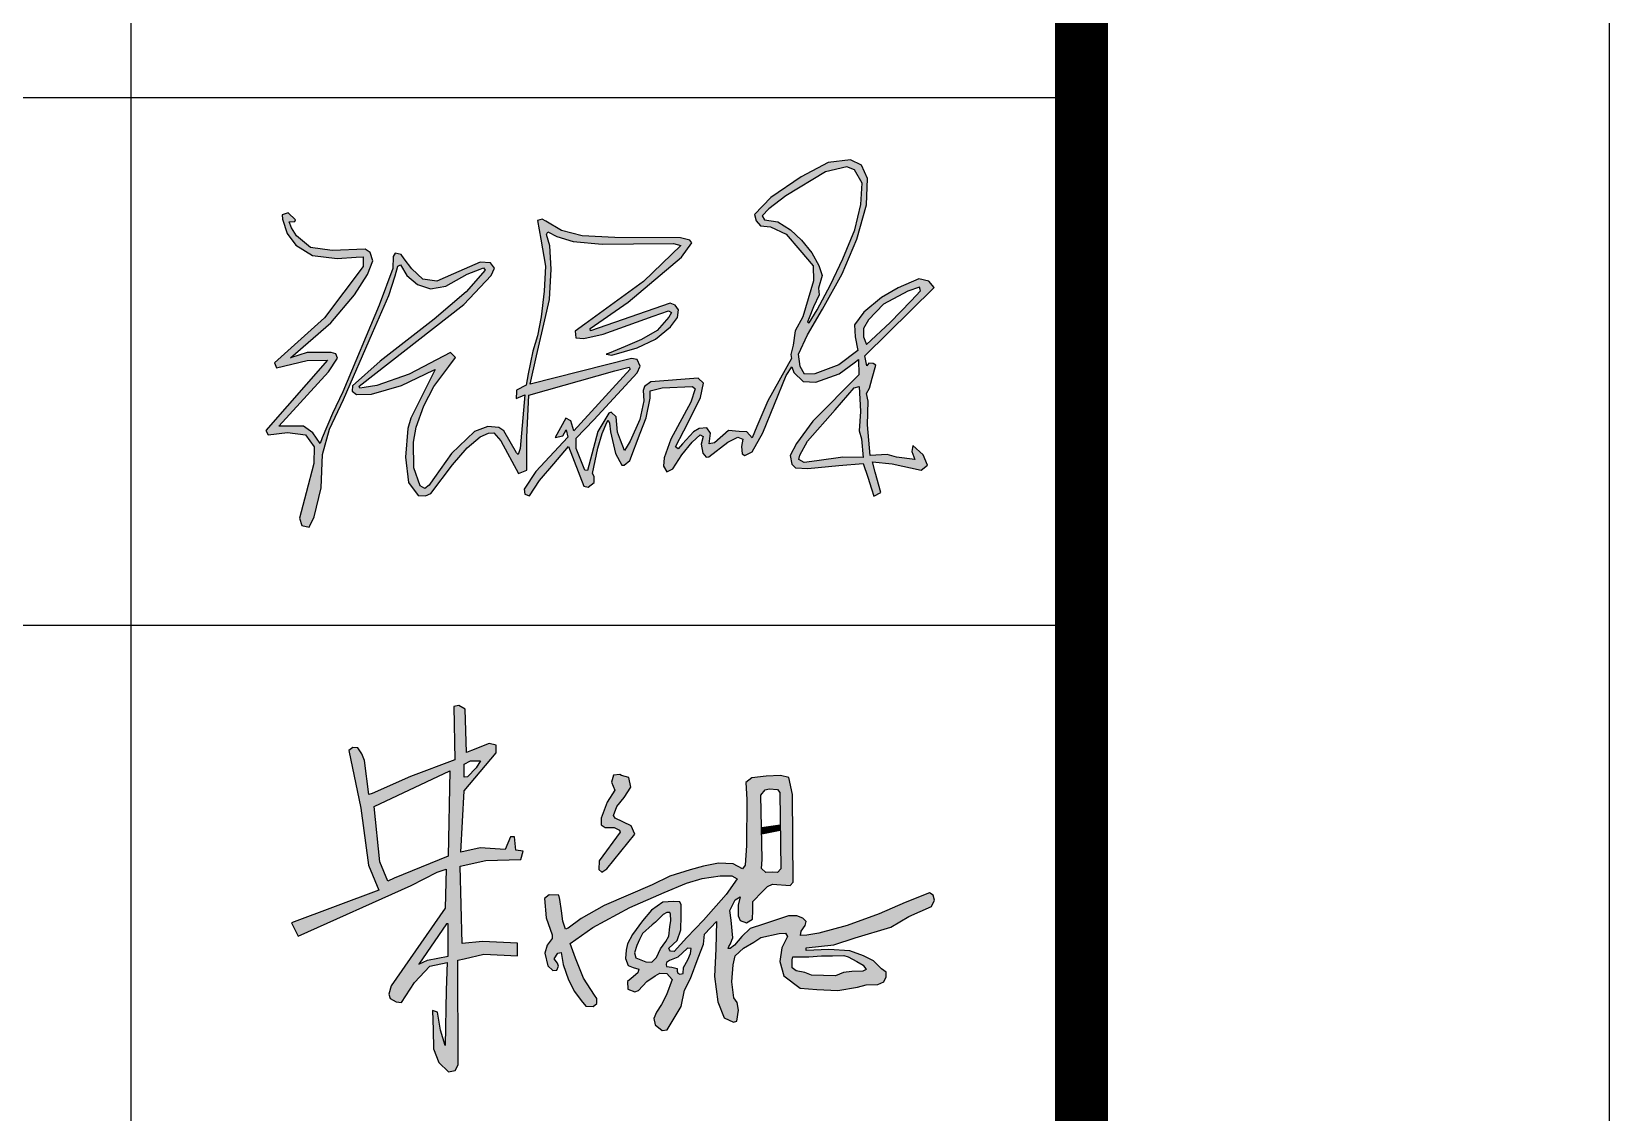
# Model space of a CAD drawing. Extents: x -409572 to -157272, y 600795 to 878326.
# Drawn here: x -161755 to -157272, y 727571 to 730642 of the extents above; entities that cross this region are included whole.
import ezdxf

# ---------------------------------------------------------------- set-up
doc = ezdxf.new("R2010")
doc.units = 0
doc.header["$LTSCALE"] = 1000
doc.header["$MEASUREMENT"] = 0
doc.layers.get('0').update_dxf_attribs({"linetype": 'CONTINUOUS'})
doc.layers.add('PUB_TITLE', color=4, linetype='CONTINUOUS')

msp = doc.modelspace()

# ---------------------------------------------------------------- hatches: boundary and pattern name
h = msp.add_hatch(color=256)
h.paths.add_polyline_path([(-159417.4, 729629.8), (-159404, 729633.7), (-159400.3, 729562.1), (-159404, 729507.8), (-159396.6, 729484.6), (-159392.4, 729431.9), (-159450, 729432.8), (-159524.1, 729422.4), (-159559.6, 729417.4), (-159575.5, 729426.5), (-159572.5, 729438.3), (-159550.3, 729478.5), (-159472.3, 729567.3)], flags=16)
h.paths.add_polyline_path([(-159550.1, 729817.2), (-159545.7, 729814.2), (-159523.1, 729851.6), (-159484.9, 729922.5), (-159450.1, 729996.2), (-159416.2, 730078.9), (-159399.2, 730150.5), (-159394.9, 730211.4), (-159417.3, 730249.6), (-159438.6, 730257.6), (-159499.2, 730243.5), (-159612.3, 730175.3), (-159660.2, 730138.7), (-159679.3, 730118.1), (-159672.5, 730106.9), (-159634.9, 730101.2), (-159599.1, 730078.8), (-159567.9, 730049.4), (-159538.3, 730013.7), (-159518.4, 729977.2), (-159508.3, 729949.1), (-159518.8, 729913), (-159517.7, 729894.4), (-159533.6, 729860.4), (-159545.7, 729828.6)], flags=16)
h.paths.add_polyline_path([(-159391.6, 729775), (-159383, 729752.6), (-159315.2, 729815.8), (-159256.3, 729877.1), (-159229.4, 729905.1), (-159232.1, 729915.5), (-159265.3, 729904.5), (-159334.5, 729867.5), (-159377.4, 729823.1), (-159391.6, 729798.5)], flags=16)
h.paths.add_polyline_path([(-161006.8, 730102.1), (-161005.3, 730107.5), (-161025.8, 730127.4), (-161043.4, 730121.1), (-161042.1, 730108.8), (-161028.8, 730068.4), (-161004.3, 730035), (-160956.5, 730005.8), (-160886.6, 729997.6), (-160832.3, 730001.2), (-160813.3, 730002.5), (-160812.8, 729975), (-160922.9, 729828.5), (-161064.6, 729701.1), (-161059.5, 729686.7), (-160972.2, 729707.1), (-160914.6, 729708.7), (-161089.1, 729508.1), (-161082.7, 729496.7), (-161028.2, 729502.9), (-160977.1, 729496.3), (-160952.5, 729462.2), (-160953, 729415.2), (-160974.6, 729331.6), (-160993.3, 729259.6), (-160987.2, 729239), (-160966.3, 729234), (-160952.1, 729263.2), (-160932.1, 729345.8), (-160928.7, 729440.8), (-160908.7, 729512.1), (-160868.8, 729596.2), (-160786, 729786.5), (-160739.8, 729892.4), (-160722.2, 729948.5), (-160713.9, 729975.1), (-160706.7, 729979.2), (-160688.4, 729948.6), (-160658.8, 729923.6), (-160621.2, 729911), (-160578.3, 729919.1), (-160517.7, 729953.2), (-160480.5, 729967.4), (-160470.7, 729971.2), (-160465.8, 729963.9), (-160520, 729902.8), (-160611.3, 729825.2), (-160764.5, 729705.2), (-160842.9, 729635.9), (-160844.4, 729620.2), (-160831.6, 729610.9), (-160789.4, 729611.4), (-160703.8, 729636.9), (-160612.8, 729679.7), (-160608.2, 729681.9), (-160677.7, 729543.7), (-160686, 729513.9), (-160692.4, 729432.9), (-160683.6, 729361.2), (-160656.1, 729324.3), (-160636, 729322.9), (-160620.8, 729329.9), (-160558.9, 729410.8), (-160516.9, 729458.9), (-160480.5, 729490.6), (-160456.4, 729501.1), (-160441.2, 729502.4), (-160421.5, 729479.1), (-160371.3, 729386.2), (-160347.8, 729395.5), (-160347.6, 729489.3), (-160341.9, 729609.2), (-160097.8, 729677.8), (-160057.5, 729688.6), (-160053.9, 729682.5), (-160214.4, 729507.5), (-160220.3, 729526.2), (-160223.3, 729535.7), (-160236.7, 729543.5), (-160267.7, 729488.9), (-160245.4, 729493.4), (-160236.3, 729510.7), (-160231.7, 729489.8), (-160322.4, 729391.8), (-160355.3, 729342), (-160353.9, 729327.4), (-160339.8, 729323.3), (-160311.5, 729366.1), (-160271.4, 729413.5), (-160229.6, 729462.8), (-160185.6, 729350.8), (-160173.8, 729347.7), (-160156.9, 729360.4), (-160156.5, 729377.4), (-160161.2, 729386), (-160145.8, 729458.8), (-160134.1, 729500), (-160120.1, 729531.4), (-160117.1, 729538.1), (-160112.5, 729529.5), (-160110.3, 729504.8), (-160095.6, 729443.1), (-160077.6, 729410.4), (-160071.2, 729410.1), (-160055.4, 729423.3), (-160026, 729500.6), (-160009.2, 729545), (-159997.9, 729600.3), (-159997.6, 729621.5), (-159962.9, 729629.7), (-159877.6, 729633.2), (-159869.4, 729627.3), (-159882.2, 729589.2), (-159938.4, 729484), (-159957.2, 729430.9), (-159959.3, 729407), (-159950.2, 729390.9), (-159933.2, 729400), (-159907.1, 729439.2), (-159878.3, 729475.8), (-159855.2, 729496.3), (-159846.4, 729491.4), (-159852.1, 729469.5), (-159847.6, 729443.9), (-159838.2, 729433), (-159830.5, 729433.6), (-159777.1, 729475.7), (-159748.2, 729489.2), (-159734.1, 729484.4), (-159738, 729462.8), (-159736.5, 729442.3), (-159728.7, 729437.8), (-159707.9, 729448), (-159677.5, 729502.4), (-159610.6, 729665.2), (-159595.1, 729689.7), (-159589.4, 729673.1), (-159562.3, 729648.2), (-159527.2, 729646.3), (-159460.5, 729669.5), (-159417.9, 729700.7), (-159405.2, 729710), (-159404.2, 729667.1), (-159535.1, 729534.8), (-159581.7, 729471.2), (-159599.6, 729437.6), (-159594.9, 729412.9), (-159584.2, 729402.2), (-159549.7, 729400.3), (-159461, 729408.7), (-159392.2, 729415.2), (-159379.2, 729375.6), (-159368.6, 729343.1), (-159361.5, 729321.7), (-159342.3, 729332.7), (-159358.2, 729390.5), (-159366.2, 729419.6), (-159310.1, 729414.3), (-159227.6, 729396.1), (-159209.8, 729409.6), (-159222, 729439), (-159250.9, 729465.6), (-159254.2, 729449.2), (-159245.3, 729426.4), (-159298, 729432.9), (-159324.4, 729440), (-159372.1, 729437.4), (-159380.2, 729524.3), (-159378.3, 729591.8), (-159382.5, 729613.8), (-159374.2, 729629.2), (-159366.4, 729657.2), (-159356, 729694.3), (-159364.1, 729698.5), (-159375.9, 729699.9), (-159381.7, 729692.2), (-159387.5, 729721.2), (-159190.9, 729915.1), (-159206.1, 729933.3), (-159234, 729939.9), (-159292.8, 729914), (-159340, 729886.7), (-159390.2, 729845.1), (-159416.6, 729808.7), (-159415.1, 729775.2), (-159407, 729735.9), (-159461.8, 729694.8), (-159529.2, 729670), (-159559.1, 729669), (-159570.8, 729690.8), (-159576.4, 729725.7), (-159550, 729780), (-159507.4, 729853.8), (-159452, 729953.5), (-159409.9, 730051.9), (-159383.1, 730149.7), (-159380.4, 730224.8), (-159397.4, 730262.4), (-159428.7, 730277.6), (-159491.3, 730270.4), (-159568.3, 730229.3), (-159654.4, 730170.2), (-159701, 730122.8), (-159696.5, 730104), (-159684, 730090.6), (-159655.3, 730087.1), (-159610.6, 730066.5), (-159572.1, 730020.9), (-159534.5, 729976.4), (-159533.6, 729934.2), (-159564.1, 729831.7), (-159585.5, 729791.5), (-159590.9, 729751.2), (-159597.8, 729725), (-159595.6, 729713.5), (-159663.4, 729593.2), (-159694.3, 729519.5), (-159707.7, 729487.7), (-159723.1, 729504.8), (-159744.2, 729506.2), (-159774.6, 729508.2), (-159814.4, 729473.2), (-159829.9, 729471.1), (-159826.4, 729501.3), (-159836.2, 729516), (-159858, 729513.9), (-159874.7, 729505.1), (-159905.3, 729470.7), (-159918.2, 729456.3), (-159925.3, 729461.7), (-159901.5, 729507.5), (-159878.4, 729553.7), (-159854.3, 729602), (-159845.5, 729643.4), (-159861.4, 729657.4), (-159995.3, 729646.9), (-160013.2, 729633.2), (-160017.7, 729622.3), (-160015.9, 729593.2), (-160027.1, 729539.6), (-160053.9, 729477.9), (-160065.7, 729459.7), (-160070.8, 729451.9), (-160081.8, 729480.9), (-160090.4, 729503.6), (-160094.2, 729547.2), (-160107.9, 729560.3), (-160114.5, 729557.8), (-160145.7, 729505.7), (-160175.8, 729395), (-160182.8, 729395.4), (-160208, 729457.7), (-160208, 729477.9), (-160208, 729486.9), (-160157.9, 729539.3), (-160034, 729672), (-160026.1, 729691.2), (-160034.3, 729710.7), (-160050.6, 729713.4), (-160338.6, 729639.8), (-160320.1, 729720.6), (-160296.7, 729822.9), (-160283.5, 729880.6), (-160278.8, 729967.4), (-160282.7, 730033.1), (-160292.4, 730065.6), (-160288.6, 730072.7), (-160262.6, 730059.7), (-160215.9, 730045.5), (-160133.9, 730038), (-160044.8, 730039), (-159930.8, 730040.4), (-159910.7, 730034.7), (-160016.6, 729931.6), (-160183.3, 729810.9), (-160210.9, 729790.9), (-160208.3, 729771.8), (-160185.5, 729769.7), (-160131.2, 729782.1), (-159988.9, 729833.1), (-159945.4, 729848.7), (-159937.1, 729843.5), (-159944.7, 729831), (-159977.9, 729793), (-160021.9, 729767.5), (-160068.6, 729747.5), (-160113.7, 729728.1), (-160122.3, 729725.1), (-160106, 729722.3), (-160034.8, 729743.6), (-159982.2, 729768.2), (-159939.2, 729803.4), (-159919.4, 729829.5), (-159916.7, 729851.6), (-159926.6, 729865), (-159940.3, 729870.1), (-160166.6, 729791.9), (-160168, 729798.1), (-160059.9, 729873.3), (-159908.8, 730001.2), (-159879.4, 730042.3), (-159884.4, 730049.7), (-159911.7, 730056.3), (-160097.7, 730057.1), (-160190.8, 730061.9), (-160249.2, 730076.6), (-160294.2, 730103.4), (-160304.4, 730109.5), (-160317.7, 730105.5), (-160308.3, 730051.8), (-160295, 729975.6), (-160298.3, 729904.6), (-160306.9, 729831.8), (-160317.7, 729777.1), (-160331, 729733.7), (-160343.6, 729669.5), (-160349.9, 729637.2), (-160377.5, 729623.4), (-160376.8, 729619.5), (-160378.3, 729599.5), (-160353.9, 729609.5), (-160366.9, 729457.7), (-160372.8, 729440.7), (-160377.2, 729444.8), (-160413.4, 729507.5), (-160427.8, 729517.4), (-160458.4, 729519.6), (-160496.1, 729505.3), (-160562.2, 729442.9), (-160609.9, 729375.2), (-160621.3, 729359), (-160625.5, 729353.2), (-160637.6, 729343.5), (-160650.5, 729351.3), (-160669.3, 729402.5), (-160669.4, 729475), (-160662, 729517.8), (-160640.9, 729578.5), (-160612, 729633.4), (-160569.5, 729690.6), (-160550.9, 729715.6), (-160564.8, 729730.3), (-160682.3, 729668.4), (-160774.3, 729636.5), (-160809.8, 729630.7), (-160822.1, 729628.7), (-160824.3, 729634.4), (-160526.7, 729866.7), (-160449.5, 729948.8), (-160439.4, 729969.7), (-160451.2, 729984.8), (-160480.2, 729986.8), (-160556.3, 729953.5), (-160603.4, 729932.8), (-160643.1, 729938.4), (-160674.5, 729967.7), (-160695.9, 729996.3), (-160705.1, 730008.7), (-160722.3, 730012.2), (-160727.6, 730002.8), (-160728.9, 729969), (-160767.2, 729864.9), (-160870.9, 729618), (-160900.2, 729556.5), (-160929, 729487.4), (-160935.4, 729472), (-160956.1, 729501.8), (-160982.2, 729520.7), (-161009.3, 729520.7), (-161052.6, 729520.7), (-160911.3, 729675.5), (-160885.8, 729713.8), (-160890.8, 729726.7), (-160904.1, 729730.6), (-160971.8, 729729.8), (-161019.7, 729715), (-160904.3, 729814.8), (-160837.7, 729893.8), (-160800.3, 729951.9), (-160785.3, 729991.1), (-160793.4, 730014.1), (-160807.1, 730023.5), (-160901.2, 730019.7), (-160962.8, 730028.5), (-161002.6, 730062), (-161016.9, 730084.6), (-161022.6, 730101.9)])
h = msp.add_hatch(color=7)
h.paths.add_polyline_path([(-160537.1, 728270.3), (-160464.7, 728286.3), (-160365.2, 728289.9), (-160358.6, 728313.5), (-160378.7, 728316.4), (-160382.6, 728353.5), (-160394.3, 728353.7), (-160409.2, 728318.3), (-160480.4, 728322.3), (-160535.8, 728310.6), (-160525.6, 728484.2), (-160434.8, 728592.3), (-160434.5, 728614.7), (-160454.9, 728619.6), (-160504.8, 728599.3), (-160518.9, 728593.9), (-160522.6, 728716.5), (-160540.9, 728727.4), (-160554.8, 728724.7), (-160552.5, 728572.6), (-160678, 728525.1), (-160787.7, 728477.1), (-160796.3, 728474.1), (-160809, 728570.5), (-160816.7, 728589.5), (-160828.3, 728607.1), (-160842, 728608.1), (-160853.5, 728599.2), (-160819.6, 728435), (-160797.8, 728273.4), (-160768.6, 728202.5), (-161016.2, 728109.7), (-160997.3, 728071.4), (-160676, 728215.2), (-160602.7, 728253.1), (-160576.7, 728261.7), (-160579.8, 728150.9), (-160733.7, 727930.9), (-160739.9, 727907), (-160735.7, 727894.9), (-160719.3, 727884.8), (-160703.6, 727883.4), (-160667.4, 727940.5), (-160623.3, 727986.5), (-160574.6, 727997), (-160577.4, 727918.7), (-160579.9, 727761.3), (-160593.3, 727804.6), (-160601.3, 727856.2), (-160615.6, 727860.5), (-160614.2, 727805.4), (-160612.7, 727751.4), (-160597.8, 727713), (-160570, 727686.4), (-160551.1, 727689.6), (-160542.5, 727706.3), (-160543.5, 728003.7), (-160525.9, 728007.5), (-160470, 728021), (-160374.1, 728015.6), (-160374.1, 728051.4), (-160474.1, 728057), (-160531.5, 728050.8)])
h.paths.add_polyline_path([(-160570.9, 728299.3), (-160724.8, 728236.6), (-160742.4, 728228), (-160765.1, 728283), (-160782, 728440.5), (-160566.2, 728541.9)], flags=16)
h.paths.add_polyline_path([(-160570.9, 728106.9), (-160570.9, 728015.2), (-160630.2, 728003.3), (-160654.9, 727992), (-160576.2, 728106.9)], flags=16)
h.paths.add_polyline_path([(-160525.6, 728523.4), (-160525.6, 728560), (-160507.8, 728569.8), (-160479.5, 728569.8), (-160491.9, 728549.7), (-160516.7, 728524)], flags=16)
h = msp.add_hatch(color=7)
h.paths.add_polyline_path([(-159650.3, 728219.1), (-159599.9, 728216.1), (-159591, 728224.8), (-159592.9, 728474), (-159603.5, 728522.6), (-159627.5, 728528), (-159668.1, 728526.1), (-159708.8, 728521.8), (-159725.8, 728508.1), (-159723, 728459.7), (-159723.7, 728329.2), (-159727.8, 728273.3), (-159734.9, 728262.9), (-159761.5, 728277), (-159803, 728279.2), (-159846, 728271), (-159884.1, 728260.2), (-159941.7, 728242.2), (-159992.2, 728217.1), (-160128.3, 728159), (-160193.3, 728121.8), (-160230.5, 728094.2), (-160238.2, 728091.4), (-160245.3, 728114), (-160249.6, 728143.3), (-160254.3, 728175.9), (-160257, 728188.2), (-160284.5, 728188.8), (-160297.7, 728178.7), (-160292.9, 728123.8), (-160275.5, 728075.4), (-160275.8, 728065), (-160290.1, 728045.7), (-160296.4, 728023.5), (-160288.4, 727987), (-160273.7, 727974.4), (-160262.4, 727975.2), (-160258.2, 727986.5), (-160260.7, 727995.4), (-160269.8, 728007.6), (-160260.1, 728023), (-160250, 728025.1), (-160244.5, 727991), (-160229.4, 727947.3), (-160212.1, 727914.6), (-160193.6, 727889), (-160179.8, 727873), (-160159.4, 727872), (-160149.1, 727880.3), (-160148.5, 727894.1), (-160155.9, 727904.5), (-160186.8, 727952), (-160209.1, 728009.3), (-160224.5, 728051.2), (-160160.2, 728096), (-160055.5, 728152.8), (-159958.1, 728195.5), (-159893.8, 728222.5), (-159849.7, 728235.3), (-159798.1, 728242.7), (-159765.2, 728242.7), (-159750.3, 728234.8), (-159781.1, 728190.2), (-159846, 728116.8), (-159892.8, 728068.3), (-159929.5, 728028.5), (-159939.7, 728029), (-159942.9, 728032.4), (-159944, 728037.4), (-159921.1, 728059.4), (-159910.6, 728089.5), (-159909.6, 728129.7), (-159909.3, 728161.1), (-159912.8, 728168.9), (-159930.7, 728170.4), (-159961.1, 728168.3), (-159993.8, 728145.3), (-160019.4, 728115.1), (-160047.6, 728076.5), (-160061.9, 728049.5), (-160065.7, 728032.2), (-160067.1, 728008.6), (-160060, 727988.4), (-160045.3, 727982.8), (-160029.3, 727977.5), (-160032.8, 727967.3), (-160051.5, 727951.7), (-160062, 727943.1), (-160061.2, 727921.3), (-160041.1, 727913.8), (-160030.2, 727917.2), (-160006.7, 727943.3), (-159983.5, 727959.3), (-159970.1, 727966.4), (-159950.2, 727965.3), (-159934.9, 727948.1), (-159951, 727905.2), (-159965.2, 727877.6), (-159979, 727855.9), (-159987.2, 727837.9), (-159983.5, 727820), (-159963.7, 727803.2), (-159948.7, 727805.1), (-159908.9, 727872), (-159899.9, 727918.7), (-159882.4, 727951.7), (-159861.4, 728010.3), (-159846, 728048.5), (-159842.6, 728077.4), (-159809, 728112.9), (-159810.4, 728035.8), (-159814.4, 727957.3), (-159805.4, 727884.7), (-159787.6, 727839.7), (-159760.4, 727827), (-159751.1, 727830.4), (-159746.8, 727861), (-159750.2, 727883), (-159760, 727896.8), (-159765.5, 727941.8), (-159761.3, 727990.6), (-159755.8, 728016.2), (-159732.7, 728037.2), (-159703.3, 728054.9), (-159683.1, 728067.9), (-159631.4, 728078.8), (-159613.3, 728080.5), (-159607.4, 728071), (-159623, 728038.1), (-159628.8, 727999.4), (-159617.7, 727959), (-159571.3, 727923.9), (-159523.5, 727920.2), (-159464.6, 727917), (-159408.8, 727927.1), (-159384.2, 727933), (-159350.8, 727934.6), (-159333.8, 727941.5), (-159327.4, 727955.8), (-159326.6, 727969), (-159340.5, 727978.7), (-159362.9, 728001.3), (-159391.8, 728015.8), (-159430.6, 728029.9), (-159490, 728033.4), (-159554.3, 728031.1), (-159553.9, 728038.5), (-159475.8, 728047.1), (-159415.3, 728066.9), (-159313.5, 728097.6), (-159262.7, 728127.8), (-159198.4, 728156), (-159189.4, 728173.9), (-159193.5, 728188.5), (-159203.6, 728195.2), (-159273.4, 728167.7), (-159346.6, 728135.5), (-159437.3, 728101.9), (-159517.9, 728079.8), (-159552.8, 728074.4), (-159570.3, 728073.7), (-159568.5, 728085.5), (-159556.6, 728102.1), (-159554.6, 728113.1), (-159563.6, 728122.4), (-159580.5, 728129), (-159604.1, 728129), (-159675.8, 728105.7), (-159712.9, 728093.7), (-159736.7, 728070.5), (-159757.9, 728046.4), (-159770.5, 728036.5), (-159775.8, 728036.9), (-159773.7, 728042.3), (-159769, 728049.8), (-159765.1, 728060.6), (-159762.6, 728066.8), (-159767.7, 728116.7), (-159771, 728144.3), (-159756.4, 728174.9), (-159742.2, 728183.1), (-159747.8, 728160), (-159747.1, 728129), (-159741.9, 728116.3), (-159723.6, 728109.6), (-159707.1, 728120.4), (-159705.6, 728145), (-159705.6, 728170.5), (-159678.7, 728198.2), (-159664.1, 728213.1)])
h.paths.add_polyline_path([(-159681.4, 728264.4), (-159678.9, 728289.1), (-159682.7, 728472), (-159670.7, 728487.2), (-159659.4, 728490.2), (-159636.1, 728488.2), (-159629.2, 728480.2), (-159626.2, 728262.8), (-159636, 728252.2), (-159649.5, 728253.4), (-159669.2, 728253)], flags=16)
h.paths.add_polyline_path([(-159592, 728012.6), (-159546.8, 728013.2), (-159510.8, 728015.5), (-159479.5, 728015.8), (-159447.5, 728017), (-159434.8, 728012.6), (-159410.6, 727999.9), (-159392, 727989.6), (-159384, 727977.2), (-159392.9, 727971.9), (-159424.8, 727971.6), (-159448.4, 727968), (-159470.9, 727958.9), (-159538.9, 727960.9), (-159558.4, 727968), (-159582.6, 727973.6), (-159594.1, 727981.9), (-159593.8, 728004)], flags=16)
h.paths.add_polyline_path([(-159939.5, 728134.3), (-159939.1, 728116.4), (-159941.4, 728097.8), (-159944.4, 728071.3), (-159953.3, 728056.6), (-159968.3, 728035.7), (-159979.9, 728011.1), (-159992.6, 727997.6), (-160009.4, 727999.1), (-160037.8, 728010.4), (-160041.9, 728024.2), (-160035.2, 728044.7), (-160027.7, 728061.9), (-160019.1, 728079.5), (-159992.1, 728104), (-159982.3, 728111.1), (-159973, 728120.9), (-159960.7, 728133.2), (-159950.1, 728139), (-159941.6, 728139.1)], flags=16)
h.paths.add_polyline_path([(-159880.7, 728036.3), (-159883.2, 728022.5), (-159890.4, 728004), (-159903, 727982.2), (-159903.9, 727965.5), (-159913.5, 727963.7), (-159918.6, 727966.3), (-159920.4, 727971.9), (-159921, 727979.6), (-159935.5, 727984), (-159950.9, 727985.8), (-159951.9, 727991.2), (-159951.1, 727997.2), (-159942.2, 728002.9), (-159918.6, 728012.3), (-159892.6, 728036.4), (-159890, 728038)], flags=16)
for points in [[(-160040.7, 728362), (-160051.2, 728385.2), (-160097, 728407.1), (-160101.9, 728414.6), (-160092.2, 728440.4), (-160071.2, 728465.4), (-160052.3, 728494.7), (-160057.7, 728522.9), (-160079.1, 728528), (-160083.7, 728531), (-160102, 728528.8), (-160107.3, 728509.4), (-160097.5, 728486.6), (-160119.2, 728452.2), (-160136.8, 728407.4), (-160136.7, 728388.2), (-160125.1, 728380.6), (-160099.9, 728380.6), (-160084.5, 728372.9), (-160082.3, 728366.8), (-160142.8, 728285.8), (-160143.6, 728261.5), (-160134.6, 728253.2), (-160120.8, 728263.3)], [(-159627.9, 728388.3), (-159680.8, 728380.6), (-159680.4, 728361.5), (-159627.7, 728371.5)]]:
    msp.add_hatch(color=7).paths.add_polyline_path(points)

# ---------------------------------------------------------------- linework, layer by layer
for p, q in [((-159428.7, 730277.6), (-159491.3, 730270.4)), ((-159397.4, 730262.4), (-159428.7, 730277.6)), ((-159568.3, 730229.3), (-159654.4, 730170.2)), ((-159499.2, 730243.5), (-159612.3, 730175.3)), ((-159491.3, 730270.4), (-159568.3, 730229.3)), ((-159438.6, 730257.6), (-159499.2, 730243.5)), ((-159417.3, 730249.6), (-159438.6, 730257.6)), ((-159394.9, 730211.4), (-159417.3, 730249.6)), ((-159380.4, 730224.8), (-159397.4, 730262.4)), ((-159399.2, 730150.5), (-159394.9, 730211.4)), ((-159383.1, 730149.7), (-159380.4, 730224.8)), ((-159654.4, 730170.2), (-159701, 730122.8)), ((-159660.2, 730138.7), (-159679.3, 730118.1)), ((-159612.3, 730175.3), (-159660.2, 730138.7)), ((-159416.2, 730078.9), (-159399.2, 730150.5)), ((-159409.9, 730051.9), (-159383.1, 730149.7)), ((-161025.8, 730127.4), (-161043.4, 730121.1)), ((-161043.4, 730121.1), (-161042.1, 730108.8)), ((-161042.1, 730108.8), (-161028.8, 730068.4)), ((-161005.3, 730107.5), (-161025.8, 730127.4)), ((-161022.6, 730101.9), (-161006.8, 730102.1)), ((-161016.9, 730084.6), (-161022.6, 730101.9)), ((-161006.8, 730102.1), (-161005.3, 730107.5)), ((-160304.4, 730109.5), (-160317.7, 730105.5)), ((-160317.7, 730105.5), (-160308.3, 730051.8)), ((-160294.2, 730103.4), (-160304.4, 730109.5)), ((-160249.2, 730076.6), (-160294.2, 730103.4)), ((-159701, 730122.8), (-159696.5, 730104)), ((-159696.5, 730104), (-159684, 730090.6)), ((-159679.3, 730118.1), (-159672.5, 730106.9)), ((-159672.5, 730106.9), (-159634.9, 730101.2)), ((-159634.9, 730101.2), (-159599.1, 730078.8)), ((-161028.8, 730068.4), (-161004.3, 730035)), ((-161002.6, 730062), (-161016.9, 730084.6)), ((-160962.8, 730028.5), (-161002.6, 730062)), ((-160308.3, 730051.8), (-160295, 729975.6)), ((-160292.4, 730065.6), (-160288.6, 730072.7)), ((-160282.7, 730033.1), (-160292.4, 730065.6)), ((-160288.6, 730072.7), (-160262.6, 730059.7)), ((-160262.6, 730059.7), (-160215.9, 730045.5)), ((-160190.8, 730061.9), (-160249.2, 730076.6)), ((-160097.7, 730057.1), (-160190.8, 730061.9)), ((-159911.7, 730056.3), (-160097.7, 730057.1)), ((-159884.4, 730049.7), (-159911.7, 730056.3)), ((-159879.4, 730042.3), (-159884.4, 730049.7)), ((-159684, 730090.6), (-159655.3, 730087.1)), ((-159655.3, 730087.1), (-159610.6, 730066.5)), ((-159610.6, 730066.5), (-159572.1, 730020.9)), ((-159599.1, 730078.8), (-159567.9, 730049.4)), ((-159567.9, 730049.4), (-159538.3, 730013.7)), ((-159452, 729953.5), (-159409.9, 730051.9)), ((-159450.1, 729996.2), (-159416.2, 730078.9)), ((-161004.3, 730035), (-160956.5, 730005.8)), ((-160901.2, 730019.7), (-160962.8, 730028.5)), ((-160956.5, 730005.8), (-160886.6, 729997.6)), ((-160807.1, 730023.5), (-160901.2, 730019.7)), ((-160832.3, 730001.2), (-160813.3, 730002.5)), ((-160813.3, 730002.5), (-160812.8, 729975)), ((-160793.4, 730014.1), (-160807.1, 730023.5)), ((-160785.3, 729991.1), (-160793.4, 730014.1)), ((-160727.6, 730002.8), (-160728.9, 729969)), ((-160722.3, 730012.2), (-160727.6, 730002.8)), ((-160705.1, 730008.7), (-160722.3, 730012.2)), ((-160695.9, 729996.3), (-160705.1, 730008.7)), ((-160278.8, 729967.4), (-160282.7, 730033.1)), ((-160215.9, 730045.5), (-160133.9, 730038)), ((-160133.9, 730038), (-160044.8, 730039)), ((-160044.8, 730039), (-159930.8, 730040.4)), ((-159910.7, 730034.7), (-160016.6, 729931.6)), ((-159930.8, 730040.4), (-159910.7, 730034.7)), ((-159908.8, 730001.2), (-159879.4, 730042.3)), ((-159572.1, 730020.9), (-159534.5, 729976.4)), ((-159538.3, 730013.7), (-159518.4, 729977.2)), ((-160812.8, 729975), (-160922.9, 729828.5)), ((-160886.6, 729997.6), (-160832.3, 730001.2)), ((-160800.3, 729951.9), (-160785.3, 729991.1)), ((-160728.9, 729969), (-160767.2, 729864.9)), ((-160722.2, 729948.5), (-160713.9, 729975.1)), ((-160713.9, 729975.1), (-160706.7, 729979.2)), ((-160706.7, 729979.2), (-160688.4, 729948.6)), ((-160674.5, 729967.7), (-160695.9, 729996.3)), ((-160643.1, 729938.4), (-160674.5, 729967.7)), ((-160480.2, 729986.8), (-160556.3, 729953.5)), ((-160465.8, 729963.9), (-160520, 729902.8)), ((-160517.7, 729953.2), (-160480.5, 729967.4)), ((-160480.5, 729967.4), (-160470.7, 729971.2)), ((-160451.2, 729984.8), (-160480.2, 729986.8)), ((-160470.7, 729971.2), (-160465.8, 729963.9)), ((-160439.4, 729969.7), (-160451.2, 729984.8)), ((-160449.5, 729948.8), (-160439.4, 729969.7)), ((-160295, 729975.6), (-160298.3, 729904.6)), ((-160283.5, 729880.6), (-160278.8, 729967.4)), ((-160059.9, 729873.3), (-159908.8, 730001.2)), ((-159534.5, 729976.4), (-159533.6, 729934.2)), ((-159518.4, 729977.2), (-159508.3, 729949.1)), ((-159484.9, 729922.5), (-159450.1, 729996.2)), ((-160837.7, 729893.8), (-160800.3, 729951.9)), ((-160739.8, 729892.4), (-160722.2, 729948.5)), ((-160688.4, 729948.6), (-160658.8, 729923.6)), ((-160658.8, 729923.6), (-160621.2, 729911)), ((-160603.4, 729932.8), (-160643.1, 729938.4)), ((-160621.2, 729911), (-160578.3, 729919.1)), ((-160556.3, 729953.5), (-160603.4, 729932.8)), ((-160578.3, 729919.1), (-160517.7, 729953.2)), ((-160526.7, 729866.7), (-160449.5, 729948.8)), ((-160016.6, 729931.6), (-160183.3, 729810.9)), ((-159533.6, 729934.2), (-159564.1, 729831.7)), ((-159523.1, 729851.6), (-159484.9, 729922.5)), ((-159508.3, 729949.1), (-159518.8, 729913)), ((-159518.8, 729913), (-159517.7, 729894.4)), ((-159507.4, 729853.8), (-159452, 729953.5)), ((-159387.5, 729721.2), (-159190.9, 729915.1)), ((-159292.8, 729914), (-159340, 729886.7)), ((-159234, 729939.9), (-159292.8, 729914)), ((-159232.1, 729915.5), (-159265.3, 729904.5)), ((-159206.1, 729933.3), (-159234, 729939.9)), ((-159229.4, 729905.1), (-159232.1, 729915.5)), ((-159190.9, 729915.1), (-159206.1, 729933.3)), ((-160904.3, 729814.8), (-160837.7, 729893.8)), ((-160786, 729786.5), (-160739.8, 729892.4)), ((-160520, 729902.8), (-160611.3, 729825.2)), ((-160298.3, 729904.6), (-160306.9, 729831.8)), ((-160296.7, 729822.9), (-160283.5, 729880.6)), ((-160168, 729798.1), (-160059.9, 729873.3)), ((-159940.3, 729870.1), (-160166.6, 729791.9)), ((-159926.6, 729865), (-159940.3, 729870.1)), ((-159517.7, 729894.4), (-159533.6, 729860.4)), ((-159340, 729886.7), (-159390.2, 729845.1)), ((-159334.5, 729867.5), (-159377.4, 729823.1)), ((-159265.3, 729904.5), (-159334.5, 729867.5)), ((-159315.2, 729815.8), (-159256.3, 729877.1)), ((-159256.3, 729877.1), (-159229.4, 729905.1)), ((-160922.9, 729828.5), (-161064.6, 729701.1)), ((-160767.2, 729864.9), (-160870.9, 729618)), ((-160824.3, 729634.4), (-160526.7, 729866.7)), ((-160611.3, 729825.2), (-160764.5, 729705.2)), ((-160320.1, 729720.6), (-160296.7, 729822.9)), ((-160306.9, 729831.8), (-160317.7, 729777.1)), ((-160131.2, 729782.1), (-159988.9, 729833.1)), ((-159988.9, 729833.1), (-159945.4, 729848.7)), ((-159944.7, 729831), (-159977.9, 729793)), ((-159945.4, 729848.7), (-159937.1, 729843.5)), ((-159937.1, 729843.5), (-159944.7, 729831)), ((-159939.2, 729803.4), (-159919.4, 729829.5)), ((-159916.7, 729851.6), (-159926.6, 729865)), ((-159919.4, 729829.5), (-159916.7, 729851.6)), ((-159564.1, 729831.7), (-159585.5, 729791.5)), ((-159545.7, 729828.6), (-159550.1, 729817.2)), ((-159550, 729780), (-159507.4, 729853.8)), ((-159533.6, 729860.4), (-159545.7, 729828.6)), ((-159545.7, 729814.2), (-159523.1, 729851.6)), ((-159390.2, 729845.1), (-159416.6, 729808.7)), ((-159377.4, 729823.1), (-159391.6, 729798.5)), ((-161019.7, 729715), (-160904.3, 729814.8)), ((-160868.8, 729596.2), (-160786, 729786.5)), ((-160183.3, 729810.9), (-160210.9, 729790.9)), ((-160210.9, 729790.9), (-160208.3, 729771.8)), ((-160185.5, 729769.7), (-160131.2, 729782.1)), ((-160166.6, 729791.9), (-160168, 729798.1)), ((-159977.9, 729793), (-160021.9, 729767.5)), ((-159982.2, 729768.2), (-159939.2, 729803.4)), ((-159585.5, 729791.5), (-159590.9, 729751.2)), ((-159576.4, 729725.7), (-159550, 729780)), ((-159550.1, 729817.2), (-159545.7, 729814.2)), ((-159416.6, 729808.7), (-159415.1, 729775.2)), ((-159391.6, 729798.5), (-159391.6, 729775)), ((-159383, 729752.6), (-159315.2, 729815.8)), ((-160331, 729733.7), (-160343.6, 729669.5)), ((-160317.7, 729777.1), (-160331, 729733.7)), ((-160208.3, 729771.8), (-160185.5, 729769.7)), ((-160068.6, 729747.5), (-160113.7, 729728.1)), ((-160106, 729722.3), (-160034.8, 729743.6)), ((-160021.9, 729767.5), (-160068.6, 729747.5)), ((-160034.8, 729743.6), (-159982.2, 729768.2)), ((-159590.9, 729751.2), (-159597.8, 729725)), ((-159407, 729735.9), (-159461.8, 729694.8)), ((-159415.1, 729775.2), (-159407, 729735.9)), ((-159391.6, 729775), (-159383, 729752.6)), ((-159383, 729752.6), (-159383, 729752.6)), ((-160914.6, 729708.7), (-161089.1, 729508.1)), ((-161064.6, 729701.1), (-161059.5, 729686.7)), ((-161059.5, 729686.7), (-160972.2, 729707.1)), ((-160971.8, 729729.8), (-161019.7, 729715)), ((-160972.2, 729707.1), (-160914.6, 729708.7)), ((-160904.1, 729730.6), (-160971.8, 729729.8)), ((-160911.3, 729675.5), (-160885.8, 729713.8)), ((-160890.8, 729726.7), (-160904.1, 729730.6)), ((-160885.8, 729713.8), (-160890.8, 729726.7)), ((-160764.5, 729705.2), (-160842.9, 729635.9)), ((-160564.8, 729730.3), (-160682.3, 729668.4)), ((-160612, 729633.4), (-160569.5, 729690.6)), ((-160569.5, 729690.6), (-160550.9, 729715.6)), ((-160550.9, 729715.6), (-160564.8, 729730.3)), ((-160338.6, 729639.8), (-160320.1, 729720.6)), ((-160050.6, 729713.4), (-160338.6, 729639.8)), ((-160113.7, 729728.1), (-160122.3, 729725.1)), ((-160122.3, 729725.1), (-160106, 729722.3)), ((-160097.8, 729677.8), (-160057.5, 729688.6)), ((-160057.5, 729688.6), (-160053.9, 729682.5)), ((-160034.3, 729710.7), (-160050.6, 729713.4)), ((-160026.1, 729691.2), (-160034.3, 729710.7)), ((-160034, 729672), (-160026.1, 729691.2)), ((-159595.6, 729713.5), (-159663.4, 729593.2)), ((-159610.6, 729665.2), (-159595.1, 729689.7)), ((-159597.8, 729725), (-159595.6, 729713.5)), ((-159595.1, 729689.7), (-159589.4, 729673.1)), ((-159570.8, 729690.8), (-159576.4, 729725.7)), ((-159559.1, 729669), (-159570.8, 729690.8)), ((-159461.8, 729694.8), (-159529.2, 729670)), ((-159460.5, 729669.5), (-159417.9, 729700.7)), ((-159417.9, 729700.7), (-159405.2, 729710)), ((-159405.2, 729710), (-159404.2, 729667.1)), ((-159381.7, 729692.2), (-159387.5, 729721.2)), ((-159375.9, 729699.9), (-159381.7, 729692.2)), ((-159364.1, 729698.5), (-159375.9, 729699.9)), ((-159366.4, 729657.2), (-159356, 729694.3)), ((-159356, 729694.3), (-159364.1, 729698.5)), ((-161052.6, 729520.7), (-160911.3, 729675.5)), ((-160682.3, 729668.4), (-160774.3, 729636.5)), ((-160703.8, 729636.9), (-160612.8, 729679.7)), ((-160608.2, 729681.9), (-160677.7, 729543.7)), ((-160612.8, 729679.7), (-160608.2, 729681.9)), ((-160343.6, 729669.5), (-160349.9, 729637.2)), ((-160341.9, 729609.2), (-160097.8, 729677.8)), ((-160053.9, 729682.5), (-160214.4, 729507.5)), ((-160157.9, 729539.3), (-160034, 729672)), ((-159995.3, 729646.9), (-160013.2, 729633.2)), ((-159861.4, 729657.4), (-159995.3, 729646.9)), ((-159845.5, 729643.4), (-159861.4, 729657.4)), ((-159854.3, 729602), (-159845.5, 729643.4)), ((-159677.5, 729502.4), (-159610.6, 729665.2)), ((-159589.4, 729673.1), (-159562.3, 729648.2)), ((-159562.3, 729648.2), (-159527.2, 729646.3)), ((-159529.2, 729670), (-159559.1, 729669)), ((-159404.2, 729667.1), (-159535.1, 729534.8)), ((-159527.2, 729646.3), (-159460.5, 729669.5)), ((-159374.2, 729629.2), (-159366.4, 729657.2)), ((-160870.9, 729618), (-160900.2, 729556.5)), ((-160842.9, 729635.9), (-160844.4, 729620.2)), ((-160844.4, 729620.2), (-160831.6, 729610.9)), ((-160831.6, 729610.9), (-160789.4, 729611.4)), ((-160822.1, 729628.7), (-160824.3, 729634.4)), ((-160809.8, 729630.7), (-160822.1, 729628.7)), ((-160774.3, 729636.5), (-160809.8, 729630.7)), ((-160789.4, 729611.4), (-160703.8, 729636.9)), ((-160640.9, 729578.5), (-160612, 729633.4)), ((-160376.8, 729619.5), (-160378.3, 729599.5)), ((-160378.3, 729599.5), (-160353.9, 729609.5)), ((-160349.9, 729637.2), (-160377.5, 729623.4)), ((-160377.5, 729623.4), (-160376.8, 729619.5)), ((-160353.9, 729609.5), (-160366.9, 729457.7)), ((-160347.6, 729489.3), (-160341.9, 729609.2)), ((-160013.2, 729633.2), (-160017.7, 729622.3)), ((-160017.7, 729622.3), (-160015.9, 729593.2)), ((-160009.2, 729545), (-159997.9, 729600.3)), ((-159997.9, 729600.3), (-159997.6, 729621.5)), ((-159997.6, 729621.5), (-159962.9, 729629.7)), ((-159962.9, 729629.7), (-159877.6, 729633.2)), ((-159869.4, 729627.3), (-159882.2, 729589.2)), ((-159878.4, 729553.7), (-159854.3, 729602)), ((-159877.6, 729633.2), (-159869.4, 729627.3)), ((-159472.3, 729567.3), (-159417.4, 729629.8)), ((-159417.4, 729629.8), (-159404, 729633.7)), ((-159404, 729633.7), (-159400.3, 729562.1)), ((-159382.5, 729613.8), (-159374.2, 729629.2)), ((-159378.3, 729591.8), (-159382.5, 729613.8)), ((-160900.2, 729556.5), (-160929, 729487.4)), ((-160908.7, 729512.1), (-160868.8, 729596.2)), ((-160662, 729517.8), (-160640.9, 729578.5)), ((-160114.5, 729557.8), (-160145.7, 729505.7)), ((-160107.9, 729560.3), (-160114.5, 729557.8)), ((-160094.2, 729547.2), (-160107.9, 729560.3)), ((-160015.9, 729593.2), (-160027.1, 729539.6)), ((-159882.2, 729589.2), (-159938.4, 729484)), ((-159901.5, 729507.5), (-159878.4, 729553.7)), ((-159663.4, 729593.2), (-159694.3, 729519.5)), ((-159550.3, 729478.5), (-159472.3, 729567.3)), ((-159400.3, 729562.1), (-159404, 729507.8)), ((-159380.2, 729524.3), (-159378.3, 729591.8)), ((-161009.3, 729520.7), (-161052.6, 729520.7)), ((-160982.2, 729520.7), (-161009.3, 729520.7)), ((-160956.1, 729501.8), (-160982.2, 729520.7)), ((-160928.7, 729440.8), (-160908.7, 729512.1)), ((-160686, 729513.9), (-160692.4, 729432.9)), ((-160677.7, 729543.7), (-160686, 729513.9)), ((-160669.4, 729475), (-160662, 729517.8)), ((-160458.4, 729519.6), (-160496.1, 729505.3)), ((-160427.8, 729517.4), (-160458.4, 729519.6)), ((-160413.4, 729507.5), (-160427.8, 729517.4)), ((-160236.7, 729543.5), (-160267.7, 729488.9)), ((-160245.4, 729493.4), (-160236.3, 729510.7)), ((-160223.3, 729535.7), (-160236.7, 729543.5)), ((-160236.3, 729510.7), (-160231.7, 729489.8)), ((-160220.3, 729526.2), (-160223.3, 729535.7)), ((-160214.4, 729507.5), (-160220.3, 729526.2)), ((-160208, 729486.9), (-160157.9, 729539.3)), ((-160134.1, 729500), (-160120.1, 729531.4)), ((-160120.1, 729531.4), (-160117.1, 729538.1)), ((-160117.1, 729538.1), (-160112.5, 729529.5)), ((-160112.5, 729529.5), (-160110.3, 729504.8)), ((-160090.4, 729503.6), (-160094.2, 729547.2)), ((-160027.1, 729539.6), (-160053.9, 729477.9)), ((-160026, 729500.6), (-160009.2, 729545)), ((-159858, 729513.9), (-159874.7, 729505.1)), ((-159836.2, 729516), (-159858, 729513.9)), ((-159826.4, 729501.3), (-159836.2, 729516)), ((-159694.3, 729519.5), (-159707.7, 729487.7)), ((-159535.1, 729534.8), (-159581.7, 729471.2)), ((-159372.1, 729437.4), (-159380.2, 729524.3)), ((-161089.1, 729508.1), (-161082.7, 729496.7)), ((-161082.7, 729496.7), (-161028.2, 729502.9)), ((-161028.2, 729502.9), (-160977.1, 729496.3)), ((-160977.1, 729496.3), (-160952.5, 729462.2)), ((-160935.4, 729472), (-160956.1, 729501.8)), ((-160929, 729487.4), (-160935.4, 729472)), ((-160669.3, 729402.5), (-160669.4, 729475)), ((-160496.1, 729505.3), (-160562.2, 729442.9)), ((-160516.9, 729458.9), (-160480.5, 729490.6)), ((-160480.5, 729490.6), (-160456.4, 729501.1)), ((-160456.4, 729501.1), (-160441.2, 729502.4)), ((-160441.2, 729502.4), (-160421.5, 729479.1)), ((-160421.5, 729479.1), (-160371.3, 729386.2)), ((-160377.2, 729444.8), (-160413.4, 729507.5)), ((-160347.8, 729395.5), (-160347.6, 729489.3)), ((-160231.7, 729489.8), (-160322.4, 729391.8)), ((-160267.7, 729488.9), (-160245.4, 729493.4)), ((-160208, 729477.9), (-160208, 729486.9)), ((-160208, 729457.7), (-160208, 729477.9)), ((-160145.7, 729505.7), (-160175.8, 729395)), ((-160145.8, 729458.8), (-160134.1, 729500)), ((-160110.3, 729504.8), (-160095.6, 729443.1)), ((-160081.8, 729480.9), (-160090.4, 729503.6)), ((-160070.8, 729451.9), (-160081.8, 729480.9)), ((-160053.9, 729477.9), (-160065.7, 729459.7)), ((-160055.4, 729423.3), (-160026, 729500.6)), ((-159938.4, 729484), (-159957.2, 729430.9)), ((-159925.3, 729461.7), (-159901.5, 729507.5)), ((-159905.3, 729470.7), (-159918.2, 729456.3)), ((-159907.1, 729439.2), (-159878.3, 729475.8)), ((-159874.7, 729505.1), (-159905.3, 729470.7)), ((-159878.3, 729475.8), (-159855.2, 729496.3)), ((-159855.2, 729496.3), (-159846.4, 729491.4)), ((-159846.4, 729491.4), (-159852.1, 729469.5)), ((-159852.1, 729469.5), (-159847.6, 729443.9)), ((-159830.5, 729433.6), (-159777.1, 729475.7)), ((-159829.9, 729471.1), (-159826.4, 729501.3)), ((-159814.4, 729473.2), (-159829.9, 729471.1)), ((-159774.6, 729508.2), (-159814.4, 729473.2)), ((-159777.1, 729475.7), (-159748.2, 729489.2)), ((-159744.2, 729506.2), (-159774.6, 729508.2)), ((-159748.2, 729489.2), (-159734.1, 729484.4)), ((-159723.1, 729504.8), (-159744.2, 729506.2)), ((-159734.1, 729484.4), (-159738, 729462.8)), ((-159707.7, 729487.7), (-159723.1, 729504.8)), ((-159707.9, 729448), (-159677.5, 729502.4)), ((-159581.7, 729471.2), (-159599.6, 729437.6)), ((-159572.5, 729438.3), (-159550.3, 729478.5)), ((-159404, 729507.8), (-159396.6, 729484.6)), ((-159396.6, 729484.6), (-159392.4, 729431.9)), ((-159250.9, 729465.6), (-159254.2, 729449.2)), ((-159222, 729439), (-159250.9, 729465.6)), ((-160952.5, 729462.2), (-160953, 729415.2)), ((-160932.1, 729345.8), (-160928.7, 729440.8)), ((-160692.4, 729432.9), (-160683.6, 729361.2)), ((-160562.2, 729442.9), (-160609.9, 729375.2)), ((-160558.9, 729410.8), (-160516.9, 729458.9)), ((-160372.8, 729440.7), (-160377.2, 729444.8)), ((-160366.9, 729457.7), (-160372.8, 729440.7)), ((-160271.4, 729413.5), (-160229.6, 729462.8)), ((-160229.6, 729462.8), (-160185.6, 729350.8)), ((-160182.8, 729395.4), (-160208, 729457.7)), ((-160161.2, 729386), (-160145.8, 729458.8)), ((-160095.6, 729443.1), (-160077.6, 729410.4)), ((-160071.2, 729410.1), (-160055.4, 729423.3)), ((-160065.7, 729459.7), (-160070.8, 729451.9)), ((-159957.2, 729430.9), (-159959.3, 729407)), ((-159933.2, 729400), (-159907.1, 729439.2)), ((-159918.2, 729456.3), (-159925.3, 729461.7)), ((-159847.6, 729443.9), (-159838.2, 729433)), ((-159838.2, 729433), (-159830.5, 729433.6)), ((-159738, 729462.8), (-159736.5, 729442.3)), ((-159736.5, 729442.3), (-159728.7, 729437.8)), ((-159728.7, 729437.8), (-159707.9, 729448)), ((-159599.6, 729437.6), (-159594.9, 729412.9)), ((-159575.5, 729426.5), (-159572.5, 729438.3)), ((-159559.6, 729417.4), (-159575.5, 729426.5)), ((-159524.1, 729422.4), (-159559.6, 729417.4)), ((-159450, 729432.8), (-159524.1, 729422.4)), ((-159392.4, 729431.9), (-159450, 729432.8)), ((-159324.4, 729440), (-159372.1, 729437.4)), ((-159358.2, 729390.5), (-159366.2, 729419.6)), ((-159366.2, 729419.6), (-159310.1, 729414.3)), ((-159298, 729432.9), (-159324.4, 729440)), ((-159245.3, 729426.4), (-159298, 729432.9)), ((-159254.2, 729449.2), (-159245.3, 729426.4)), ((-159209.8, 729409.6), (-159222, 729439)), ((-160953, 729415.2), (-160974.6, 729331.6)), ((-160650.5, 729351.3), (-160669.3, 729402.5)), ((-160609.9, 729375.2), (-160621.3, 729359)), ((-160620.8, 729329.9), (-160558.9, 729410.8)), ((-160371.3, 729386.2), (-160347.8, 729395.5)), ((-160322.4, 729391.8), (-160355.3, 729342)), ((-160311.5, 729366.1), (-160271.4, 729413.5)), ((-160175.8, 729395), (-160182.8, 729395.4)), ((-160156.5, 729377.4), (-160161.2, 729386)), ((-160156.9, 729360.4), (-160156.5, 729377.4)), ((-160077.6, 729410.4), (-160071.2, 729410.1)), ((-159959.3, 729407), (-159950.2, 729390.9)), ((-159950.2, 729390.9), (-159933.2, 729400)), ((-159594.9, 729412.9), (-159584.2, 729402.2)), ((-159584.2, 729402.2), (-159549.7, 729400.3)), ((-159549.7, 729400.3), (-159461, 729408.7)), ((-159461, 729408.7), (-159392.2, 729415.2)), ((-159392.2, 729415.2), (-159379.2, 729375.6)), ((-159379.2, 729375.6), (-159368.6, 729343.1)), ((-159342.3, 729332.7), (-159358.2, 729390.5)), ((-159310.1, 729414.3), (-159227.6, 729396.1)), ((-159227.6, 729396.1), (-159209.8, 729409.6)), ((-160974.6, 729331.6), (-160993.3, 729259.6)), ((-160952.1, 729263.2), (-160932.1, 729345.8)), ((-160683.6, 729361.2), (-160656.1, 729324.3)), ((-160637.6, 729343.5), (-160650.5, 729351.3)), ((-160625.5, 729353.2), (-160637.6, 729343.5)), ((-160636, 729322.9), (-160620.8, 729329.9)), ((-160621.3, 729359), (-160625.5, 729353.2)), ((-160355.3, 729342), (-160353.9, 729327.4)), ((-160339.8, 729323.3), (-160311.5, 729366.1)), ((-160185.6, 729350.8), (-160173.8, 729347.7)), ((-160173.8, 729347.7), (-160156.9, 729360.4)), ((-159368.6, 729343.1), (-159361.5, 729321.7)), ((-159361.5, 729321.7), (-159342.3, 729332.7)), ((-160656.1, 729324.3), (-160636, 729322.9)), ((-160353.9, 729327.4), (-160339.8, 729323.3)), ((-160993.3, 729259.6), (-160987.2, 729239)), ((-160966.3, 729234), (-160952.1, 729263.2)), ((-160987.2, 729239), (-160966.3, 729234))]:
    msp.add_line(p, q)
for points in [[(-160574.6, 727997), (-160577.4, 727918.7), (-160579.9, 727761.3), (-160593.3, 727804.6), (-160601.3, 727856.2), (-160615.6, 727860.5), (-160614.2, 727805.4), (-160612.7, 727751.4), (-160597.8, 727713), (-160570, 727686.4), (-160551.1, 727689.6), (-160542.5, 727706.3), (-160543.5, 728003.7), (-160525.9, 728007.5), (-160470, 728021), (-160374.1, 728015.6), (-160374.1, 728051.4), (-160474.1, 728057), (-160531.5, 728050.8), (-160537.1, 728270.3), (-160464.7, 728286.3), (-160365.2, 728289.9), (-160358.6, 728313.5), (-160378.7, 728316.4), (-160382.6, 728353.5), (-160394.3, 728353.7), (-160409.2, 728318.3), (-160480.4, 728322.3), (-160535.8, 728310.6), (-160525.6, 728484.2), (-160434.8, 728592.3), (-160434.5, 728614.7), (-160454.9, 728619.6), (-160504.8, 728599.3), (-160518.9, 728593.9), (-160522.6, 728716.5), (-160540.9, 728727.4), (-160554.8, 728724.7), (-160552.5, 728572.6), (-160678, 728525.1), (-160787.7, 728477.1), (-160796.3, 728474.1), (-160809, 728570.5), (-160816.7, 728589.5), (-160828.3, 728607.1), (-160842, 728608.1), (-160853.5, 728599.2), (-160819.6, 728435), (-160797.8, 728273.4), (-160768.6, 728202.5), (-161016.2, 728109.7), (-160997.3, 728071.4), (-160676, 728215.2), (-160602.7, 728253.1), (-160576.7, 728261.7), (-160579.8, 728150.9), (-160733.7, 727930.9), (-160739.9, 727907), (-160735.7, 727894.9), (-160719.3, 727884.8), (-160703.6, 727883.4), (-160667.4, 727940.5), (-160623.3, 727986.5)], [(-160257, 728188.2), (-160284.5, 728188.8), (-160297.7, 728178.7), (-160292.9, 728123.8), (-160275.5, 728075.4), (-160275.8, 728065), (-160290.1, 728045.7), (-160296.4, 728023.5), (-160288.4, 727987), (-160273.7, 727974.4), (-160262.4, 727975.2), (-160258.2, 727986.5), (-160260.7, 727995.4), (-160269.8, 728007.6), (-160260.1, 728023), (-160250, 728025.1), (-160244.5, 727991), (-160229.4, 727947.3), (-160212.1, 727914.6), (-160193.6, 727889), (-160179.8, 727873), (-160159.4, 727872), (-160149.1, 727880.3), (-160148.5, 727894.1), (-160155.9, 727904.5), (-160186.8, 727952), (-160209.1, 728009.3), (-160224.5, 728051.2), (-160160.2, 728096), (-160055.5, 728152.8), (-159958.1, 728195.5), (-159893.8, 728222.5), (-159849.7, 728235.3), (-159798.1, 728242.7), (-159765.2, 728242.7), (-159750.3, 728234.8), (-159781.1, 728190.2), (-159846, 728116.8), (-159892.8, 728068.3), (-159929.5, 728028.5), (-159939.7, 728029), (-159942.9, 728032.4), (-159944, 728037.4), (-159921.1, 728059.4), (-159910.6, 728089.5), (-159909.6, 728129.7), (-159909.3, 728161.1), (-159912.8, 728168.9), (-159930.7, 728170.4), (-159961.1, 728168.3), (-159993.8, 728145.3), (-160019.4, 728115.1), (-160047.6, 728076.5), (-160061.9, 728049.5), (-160065.7, 728032.2), (-160067.1, 728008.6), (-160060, 727988.4), (-160045.3, 727982.8), (-160029.3, 727977.5), (-160032.8, 727967.3), (-160051.5, 727951.7), (-160062, 727943.1), (-160061.2, 727921.3), (-160041.1, 727913.8), (-160030.2, 727917.2), (-160006.7, 727943.3), (-159983.5, 727959.3), (-159970.1, 727966.4), (-159950.2, 727965.3), (-159934.9, 727948.1), (-159951, 727905.2), (-159965.2, 727877.6), (-159979, 727855.9), (-159987.2, 727837.9), (-159983.5, 727820), (-159963.7, 727803.2), (-159948.7, 727805.1), (-159908.9, 727872), (-159899.9, 727918.7), (-159882.4, 727951.7), (-159861.4, 728010.3), (-159846, 728048.5), (-159842.6, 728077.4), (-159809, 728112.9), (-159810.4, 728035.8), (-159814.4, 727957.3), (-159805.4, 727884.7), (-159787.6, 727839.7), (-159760.4, 727827), (-159751.1, 727830.4), (-159746.8, 727861), (-159750.2, 727883), (-159760, 727896.8), (-159765.5, 727941.8), (-159761.3, 727990.6), (-159755.8, 728016.2), (-159732.7, 728037.2), (-159703.3, 728054.9), (-159683.1, 728067.9), (-159631.4, 728078.8), (-159613.3, 728080.5), (-159607.4, 728071), (-159623, 728038.1), (-159628.8, 727999.4), (-159617.7, 727959), (-159571.3, 727923.9), (-159523.5, 727920.2), (-159464.6, 727917), (-159408.8, 727927.1), (-159384.2, 727933), (-159350.8, 727934.6), (-159333.8, 727941.5), (-159327.4, 727955.8), (-159326.6, 727969), (-159340.5, 727978.7), (-159362.9, 728001.3), (-159391.8, 728015.8), (-159430.6, 728029.9), (-159490, 728033.4), (-159554.3, 728031.1), (-159553.9, 728038.5), (-159475.8, 728047.1), (-159415.3, 728066.9), (-159313.5, 728097.6), (-159262.7, 728127.8), (-159198.4, 728156), (-159189.4, 728173.9), (-159193.5, 728188.5), (-159203.6, 728195.2), (-159273.4, 728167.7), (-159346.6, 728135.5), (-159437.3, 728101.9), (-159517.9, 728079.8), (-159552.8, 728074.4), (-159570.3, 728073.7), (-159568.5, 728085.5), (-159556.6, 728102.1), (-159554.6, 728113.1), (-159563.6, 728122.4), (-159580.5, 728129), (-159604.1, 728129), (-159675.8, 728105.7), (-159712.9, 728093.7), (-159736.7, 728070.5), (-159757.9, 728046.4), (-159770.5, 728036.5), (-159775.8, 728036.9), (-159773.7, 728042.3), (-159769, 728049.8), (-159765.1, 728060.6), (-159762.6, 728066.8), (-159767.7, 728116.7), (-159771, 728144.3), (-159756.4, 728174.9), (-159742.2, 728183.1), (-159747.8, 728160), (-159747.1, 728129), (-159741.9, 728116.3), (-159723.6, 728109.6), (-159707.1, 728120.4), (-159705.6, 728145), (-159705.6, 728170.5), (-159678.7, 728198.2), (-159664.1, 728213.1), (-159650.3, 728219.1), (-159599.9, 728216.1), (-159591, 728224.8), (-159592.9, 728474), (-159603.5, 728522.6), (-159627.5, 728528), (-159668.1, 728526.1), (-159708.8, 728521.8), (-159725.8, 728508.1), (-159723, 728459.7), (-159723.7, 728329.2), (-159727.8, 728273.3), (-159734.9, 728262.9), (-159761.5, 728277), (-159803, 728279.2), (-159846, 728271), (-159884.1, 728260.2), (-159941.7, 728242.2), (-159992.2, 728217.1), (-160128.3, 728159), (-160193.3, 728121.8), (-160230.5, 728094.2), (-160238.2, 728091.4), (-160245.3, 728114), (-160249.6, 728143.3), (-160254.3, 728175.9)], [(-160083.7, 728531), (-160102, 728528.8), (-160107.3, 728509.4), (-160097.5, 728486.6), (-160119.2, 728452.2), (-160136.8, 728407.4), (-160136.7, 728388.2), (-160125.1, 728380.6), (-160099.9, 728380.6), (-160084.5, 728372.9), (-160082.3, 728366.8), (-160142.8, 728285.8), (-160143.6, 728261.5), (-160134.6, 728253.2), (-160120.8, 728263.3), (-160040.7, 728362), (-160051.2, 728385.2), (-160097, 728407.1), (-160101.9, 728414.6), (-160092.2, 728440.4), (-160071.2, 728465.4), (-160052.3, 728494.7), (-160057.7, 728522.9), (-160079.1, 728528), (-160079.1, 728528), (-160079.1, 728528)], [(-159682.7, 728472), (-159670.7, 728487.2), (-159659.4, 728490.2), (-159636.1, 728488.2), (-159629.2, 728480.2), (-159626.2, 728262.8), (-159636, 728252.2), (-159649.5, 728253.4), (-159669.2, 728253), (-159681.4, 728264.4), (-159678.9, 728289.1), (-159682.7, 728472)]]:
    msp.add_lwpolyline(points, close=True)
for points in [[(-160525.6, 728560), (-160507.8, 728569.8), (-160479.5, 728569.8), (-160491.9, 728549.7), (-160516.7, 728524), (-160525.6, 728523.4), (-160525.6, 728560)], [(-160782, 728440.5), (-160566.2, 728541.9), (-160570.9, 728299.3), (-160724.8, 728236.6), (-160742.4, 728228), (-160765.1, 728283), (-160782, 728440.5)], [(-159680.8, 728380.6), (-159627.9, 728388.3), (-159627.7, 728371.5), (-159680.4, 728361.5), (-159680.8, 728380.6)], [(-159992.1, 728104), (-160019.1, 728079.5), (-160027.7, 728061.9), (-160035.2, 728044.7), (-160041.9, 728024.2), (-160037.8, 728010.4), (-160009.4, 727999.1), (-159992.6, 727997.6), (-159979.9, 728011.1), (-159968.3, 728035.7), (-159953.3, 728056.6), (-159944.4, 728071.3), (-159941.4, 728097.8), (-159939.1, 728116.4), (-159939.5, 728134.3), (-159941.6, 728139.1), (-159950.1, 728139), (-159960.7, 728133.2), (-159973, 728120.9), (-159982.3, 728111.1), (-159992.1, 728104)], [(-160576.2, 728106.9), (-160654.9, 727992), (-160630.2, 728003.3), (-160570.9, 728015.2), (-160570.9, 728106.9), (-160576.2, 728106.9)], [(-159892.6, 728036.4), (-159918.6, 728012.3), (-159942.2, 728002.9), (-159951.1, 727997.2), (-159951.9, 727991.2), (-159950.9, 727985.8), (-159935.5, 727984), (-159921, 727979.6), (-159920.4, 727971.9), (-159918.6, 727966.3), (-159913.5, 727963.7), (-159903.9, 727965.5), (-159903, 727982.2), (-159890.4, 728004), (-159883.2, 728022.5), (-159880.7, 728036.3), (-159890, 728038), (-159892.6, 728036.4)], [(-159546.8, 728013.2), (-159510.8, 728015.5), (-159479.5, 728015.8), (-159447.5, 728017), (-159434.8, 728012.6), (-159410.6, 727999.9), (-159392, 727989.6), (-159384, 727977.2), (-159392.9, 727971.9), (-159424.8, 727971.6), (-159448.4, 727968), (-159470.9, 727958.9), (-159538.9, 727960.9), (-159558.4, 727968), (-159582.6, 727973.6), (-159594.1, 727981.9), (-159593.8, 728004), (-159592, 728012.6), (-159546.8, 728013.2)]]:
    msp.add_lwpolyline(points)
at = {"layer": 'PUB_TITLE', "color": 4}
for p, q in [((-161472.1, 722955.2), (-161472.1, 733455.2)), ((-167022, 730455.2), (-158772, 730455.2)), ((-167022, 728955.2), (-158772, 728955.2))]:
    msp.add_line(p, q, dxfattribs=at)
at = {"layer": 'PUB_TITLE'}
msp.add_lwpolyline([(-409572, 697059), (-157272, 697059), (-157272, 786159), (-409572, 786159)], close=True, dxfattribs=at)
at = {"layer": 'PUB_TITLE', "const_width": 150}
msp.add_lwpolyline([(-405822, 698559), (-158772, 698559), (-158772, 784659), (-405822, 784659)], close=True, dxfattribs=at)

doc.saveas('drawing.dxf')
